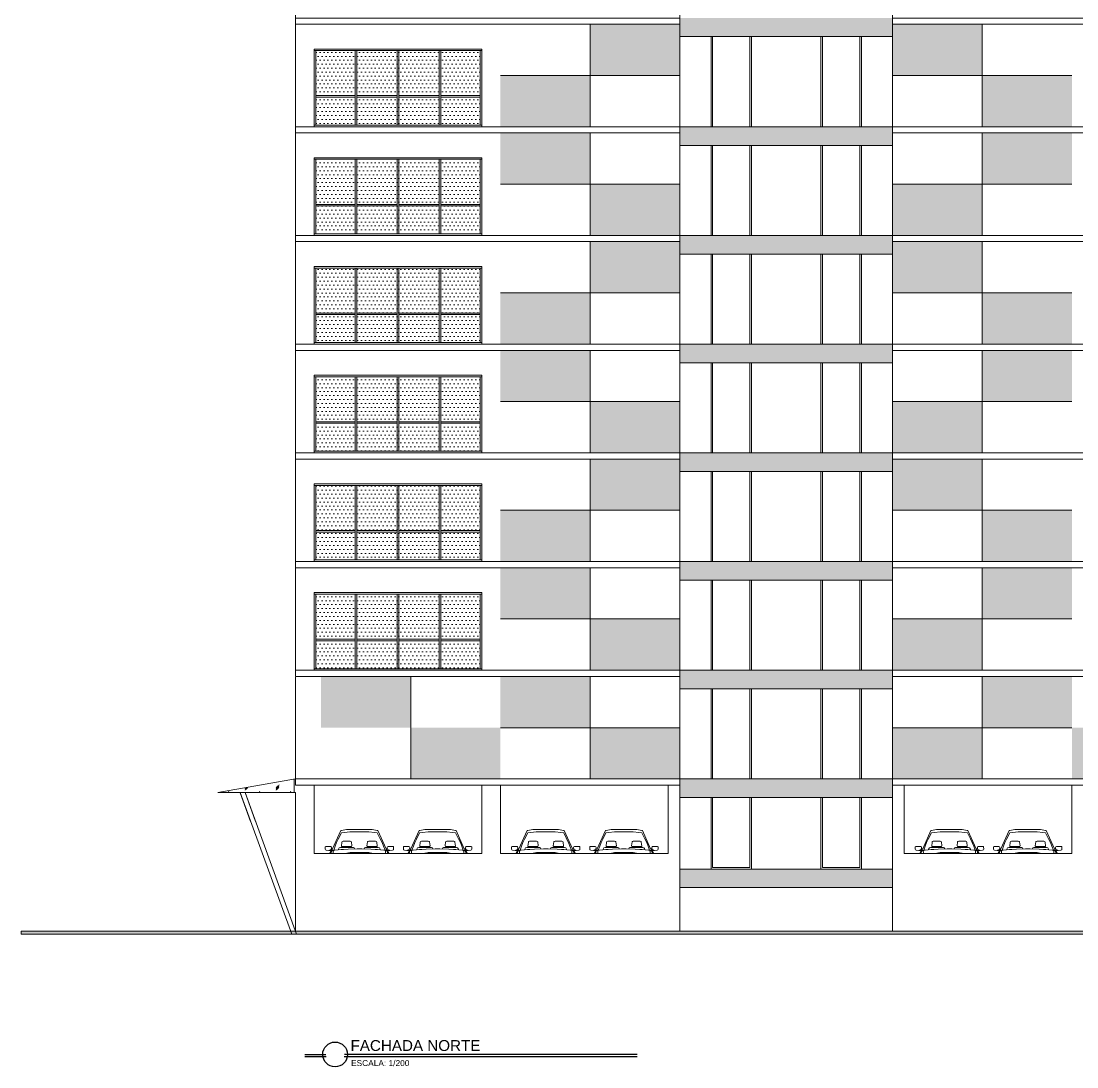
# Model space of a CAD drawing. Header units: millimetres. Extents: x -213 to 151, y -74 to 135.
# Drawn here: x 1.82 to 35.82, y -74.12 to -40.45 of the extents above; entities that cross this region are included whole.
import ezdxf

# ---------------------------------------------------------------- set-up
doc = ezdxf.new("R2010")
doc.units = ezdxf.units.MM
doc.header["$LTSCALE"] = 15
doc.styles.add('SANSSERIF', font='sas_____.pfb')
pattern_1 = [(0, (-573.06818, -21.00791), (0.0635, 0.127), [0, -0.127])]
pattern_2 = [(0, (-479.7075895, -24.9072854), (0, 0.006985), [0.00508, -0.001905]), (90, (-479.7075895, -24.9072854), (-0.006985, 4e-19), [0.00508, -0.001905])]
pattern_3 = [(0, (-479.7075895, -46.2072854), (0, 0.006985), [0.00508, -0.001905]), (90, (-479.7075895, -46.2072854), (-0.006985, 4e-19), [0.00508, -0.001905])]
pattern_4 = [(0, (-479.7075895, -53.2072854), (0, 0.006985), [0.00508, -0.001905]), (90, (-479.7075895, -53.2072854), (-0.006985, 4e-19), [0.00508, -0.001905])]
pattern_5 = [(0, (-479.7075895, -60.2072854), (0, 0.006985), [0.00508, -0.001905]), (90, (-479.7075895, -60.2072854), (-0.006985, 4e-19), [0.00508, -0.001905])]
pattern_6 = [(0, (-479.7075895, -63.7072854), (0, 0.006985), [0.00508, -0.001905]), (90, (-479.7075895, -63.7072854), (-0.006985, 4e-19), [0.00508, -0.001905])]
pattern_7 = [(0, (-485.4875895, -49.7072854), (0, 0.006985), [0.00508, -0.001905]), (90, (-485.4875895, -49.7072854), (-0.006985, 4e-19), [0.00508, -0.001905])]

# ---------------------------------------------------------------- blocks, each defined once
blk = doc.blocks.new('Carffs')
at = {"linetype": 'ByBlock', "lineweight": 9}
for p, q in [((297118, -78595), (297384, -78588)), ((297384, -78588), (297541, -78585)), ((297541, -78585), (297599, -78585)), ((297666, -78585), (297607, -78585)), ((297823, -78588), (297666, -78585)), ((298089, -78595), (297823, -78588)), ((296594, -79319), (296905, -78627)), ((296738, -79092), (296925, -78714)), ((296742, -79082), (296805, -78956)), ((296905, -78627), (296931, -78621)), ((296925, -78714), (297036, -78700)), ((296931, -78621), (297118, -78595)), ((297036, -78700), (297249, -78682)), ((297249, -78682), (297553, -78672)), ((297553, -78672), (297602, -78672)), ((297654, -78672), (297604, -78672)), ((297958, -78682), (297654, -78672)), ((298171, -78700), (297958, -78682)), ((298276, -78621), (298089, -78595)), ((298282, -78714), (298171, -78700)), ((298302, -78627), (298276, -78621)), ((298402, -78956), (298282, -78714)), ((298613, -79319), (298302, -78627)), ((298465, -79082), (298402, -78956)), ((296309, -79337), (296313, -79241)), ((296319, -79359), (296309, -79337)), ((296313, -79241), (296332, -79228)), ((296349, -79370), (296319, -79359)), ((296332, -79228), (296519, -79227)), ((296447, -79377), (296349, -79370)), ((296535, -79383), (296447, -79377)), ((296469, -79376), (296497, -79355)), ((296479, -79499), (296535, -79383)), ((296497, -79355), (296525, -79355)), ((296519, -79227), (296541, -79239)), ((296525, -79355), (296545, -79326)), ((296563, -79386), (296537, -79384)), ((296541, -79239), (296548, -79269)), ((296548, -79269), (296547, -79324)), ((296547, -79324), (296588, -79324)), ((296588, -79324), (296563, -79386)), ((296566, -79387), (296618, -79388)), ((296620, -79392), (296635, -79375)), ((296634, -79372), (296688, -79217)), ((296635, -79375), (296681, -79372)), ((296681, -79372), (296805, -79359)), ((296688, -79217), (296742, -79082)), ((296805, -79359), (296914, -79350)), ((296825, -79303), (296813, -79336)), ((296813, -79336), (296813, -79353)), ((296846, -79283), (296825, -79303)), ((296889, -79274), (296846, -79283)), ((297377, -79274), (296889, -79274)), ((296914, -79350), (297006, -79341)), ((296933, -79216), (296947, -79062)), ((296944, -79230), (296933, -79216)), ((297300, -79230), (296944, -79230)), ((296947, -79062), (296956, -79043)), ((296956, -79043), (296989, -79035)), ((296989, -79035), (297249, -79035)), ((297006, -79341), (297175, -79331)), ((297175, -79331), (297514, -79323)), ((297249, -79035), (297284, -79038)), ((297284, -79038), (297299, -79060)), ((297299, -79060), (297318, -79206)), ((297318, -79206), (297300, -79230)), ((297407, -79288), (297377, -79274)), ((297424, -79323), (297407, -79288)), ((297514, -79323), (297601, -79323)), ((297692, -79323), (297605, -79323)), ((298032, -79331), (297692, -79323)), ((297782, -79323), (297800, -79288)), ((297800, -79288), (297829, -79274)), ((297829, -79274), (298318, -79274)), ((297907, -79060), (297889, -79206)), ((297889, -79206), (297906, -79230)), ((297906, -79230), (298263, -79230)), ((297923, -79038), (297907, -79060)), ((297957, -79035), (297923, -79038)), ((298218, -79035), (297957, -79035)), ((298200, -79341), (298032, -79331)), ((298293, -79350), (298200, -79341)), ((298251, -79043), (298218, -79035)), ((298260, -79062), (298251, -79043)), ((298274, -79216), (298260, -79062)), ((298263, -79230), (298274, -79216)), ((298402, -79359), (298293, -79350)), ((298318, -79274), (298361, -79283)), ((298361, -79283), (298381, -79303)), ((298381, -79303), (298394, -79336)), ((298394, -79336), (298394, -79353)), ((298526, -79372), (298402, -79359)), ((298519, -79217), (298465, -79082)), ((298573, -79372), (298519, -79217)), ((298572, -79375), (298526, -79372)), ((298587, -79392), (298572, -79375)), ((298641, -79387), (298589, -79388)), ((298660, -79324), (298618, -79324)), ((298618, -79324), (298644, -79386)), ((298644, -79386), (298669, -79384)), ((298666, -79239), (298659, -79269)), ((298659, -79269), (298660, -79324)), ((298682, -79355), (298662, -79326)), ((298688, -79227), (298666, -79239)), ((298671, -79383), (298760, -79377)), ((298728, -79499), (298671, -79383)), ((298710, -79355), (298682, -79355)), ((298875, -79228), (298688, -79227)), ((298738, -79376), (298710, -79355)), ((298760, -79377), (298858, -79370)), ((298858, -79370), (298888, -79359)), ((298893, -79241), (298875, -79228)), ((298888, -79359), (298898, -79337)), ((298898, -79337), (298893, -79241)), ((296538, -79463), (296512, -79499)), ((296560, -79393), (296538, -79463)), ((296616, -79414), (296620, -79392)), ((296618, -79479), (296616, -79414)), ((296630, -79502), (296618, -79479)), ((297251, -79463), (297130, -79479)), ((297604, -79460), (297251, -79463)), ((297603, -79460), (297956, -79463)), ((297956, -79463), (298076, -79479)), ((298576, -79502), (298589, -79479)), ((298591, -79414), (298587, -79392)), ((298589, -79479), (298591, -79414)), ((298647, -79393), (298669, -79463)), ((298669, -79463), (298695, -79499))]:
    blk.add_line(p, q, dxfattribs=at)
at = {"linetype": 'Continuous', "lineweight": 13}
for points in [[(297131, -79479), (297127, -79499)], [(298076, -79479), (298080, -79499)]]:
    blk.add_lwpolyline(points, dxfattribs=at)
blk = doc.blocks.new('01')
at = {"color": 1, "lineweight": -3}
for p, q in [((759112, -50321), (759788, -50321)), ((759796, -50401), (759112, -50401)), ((769811, -50401), (760379, -50401)), ((769811, -50321), (760388, -50321))]:
    blk.add_line(p, q, dxfattribs=at)
blk.add_circle((760088, -50321), 400, dxfattribs=at)

msp = doc.modelspace()

# ---------------------------------------------------------------- hatches: boundary and pattern name
at = {"linetype": 'Continuous', "lineweight": 13}
h = msp.add_hatch(color=143, dxfattribs=at)
h.dxf.hatch_style = 1
h.paths.add_polyline_path([(23.037, -40.947), (29.877, -40.947), (29.877, -40.347), (23.037, -40.347)])
h = msp.add_hatch(dxfattribs=at)
h.set_pattern_fill('ANGLE', color=143, scale=0.001)
h.set_pattern_definition(pattern_2)
h.paths.add_polyline_path([(20.147, -43.847), (17.257, -43.847), (17.257, -42.197), (20.147, -42.197)])
h.paths.add_polyline_path([(23.037, -42.197), (20.147, -42.197), (20.147, -40.547), (23.037, -40.547)])
h = msp.add_hatch(dxfattribs=at)
h.set_pattern_fill('ANGLE', color=143, scale=0.001)
h.set_pattern_definition([(0, (-479.7075895, -32.2072854), (0, 0.006985), [0.00508, -0.001905]), (90, (-479.7075895, -32.2072854), (-0.006985, 4e-19), [0.00508, -0.001905])])
h.paths.add_polyline_path([(32.767, -43.847), (35.657, -43.847), (35.657, -42.197), (32.767, -42.197)])
h.paths.add_polyline_path([(29.877, -42.197), (32.767, -42.197), (32.767, -40.547), (29.877, -40.547)])
h = msp.add_hatch(dxfattribs=at)
h.set_pattern_fill('DOTS', color=153, scale=0.08)
h.set_pattern_definition(pattern_1)
h.paths.add_polyline_path([(12.582, -42.897), (11.307, -42.897), (11.307, -43.797), (12.582, -43.797)])
h.paths.add_polyline_path([(16.607, -42.897), (15.332, -42.897), (15.332, -43.797), (16.607, -43.797)])
h.paths.add_polyline_path([(15.282, -42.897), (13.982, -42.897), (13.982, -43.797), (15.282, -43.797)])
h.paths.add_polyline_path([(13.932, -42.897), (12.632, -42.897), (12.632, -43.797), (13.932, -43.797)])
h.paths.add_polyline_path([(15.282, -41.397), (13.982, -41.397), (13.982, -42.847), (15.282, -42.847)])
h.paths.add_polyline_path([(12.582, -41.397), (11.307, -41.397), (11.307, -42.847), (12.582, -42.847)])
h.paths.add_polyline_path([(13.932, -41.397), (12.632, -41.397), (12.632, -42.847), (13.932, -42.847)])
h.paths.add_polyline_path([(16.607, -41.397), (15.332, -41.397), (15.332, -42.847), (16.607, -42.847)])
h = msp.add_hatch(color=143, dxfattribs=at)
h.dxf.hatch_style = 1
h.paths.add_polyline_path([(23.037, -44.447), (29.877, -44.447), (29.877, -43.847), (23.037, -43.847)])
h = msp.add_hatch(dxfattribs=at)
h.set_pattern_fill('ANGLE', color=143, scale=0.001)
h.set_pattern_definition(pattern_2)
h.paths.add_polyline_path([(20.147, -44.047), (17.257, -44.047), (17.257, -45.697), (20.147, -45.697)])
h.paths.add_polyline_path([(23.037, -45.697), (20.147, -45.697), (20.147, -47.347), (23.037, -47.347)])
h = msp.add_hatch(dxfattribs=at)
h.set_pattern_fill('ANGLE', color=143, scale=0.001)
h.set_pattern_definition(pattern_3)
h.paths.add_polyline_path([(32.767, -44.047), (35.657, -44.047), (35.657, -45.697), (32.767, -45.697)])
h.paths.add_polyline_path([(29.877, -45.697), (32.767, -45.697), (32.767, -47.347), (29.877, -47.347)])
h = msp.add_hatch(dxfattribs=at)
h.set_pattern_fill('DOTS', color=153, scale=0.08)
h.set_pattern_definition(pattern_1)
h.paths.add_polyline_path([(12.582, -46.397), (11.307, -46.397), (11.307, -47.297), (12.582, -47.297)])
h.paths.add_polyline_path([(16.607, -46.397), (15.332, -46.397), (15.332, -47.297), (16.607, -47.297)])
h.paths.add_polyline_path([(15.282, -46.397), (13.982, -46.397), (13.982, -47.297), (15.282, -47.297)])
h.paths.add_polyline_path([(13.932, -46.397), (12.632, -46.397), (12.632, -47.297), (13.932, -47.297)])
h.paths.add_polyline_path([(15.282, -44.897), (13.982, -44.897), (13.982, -46.347), (15.282, -46.347)])
h.paths.add_polyline_path([(12.582, -44.897), (11.307, -44.897), (11.307, -46.347), (12.582, -46.347)])
h.paths.add_polyline_path([(13.932, -44.897), (12.632, -44.897), (12.632, -46.347), (13.932, -46.347)])
h.paths.add_polyline_path([(16.607, -44.897), (15.332, -44.897), (15.332, -46.347), (16.607, -46.347)])
h = msp.add_hatch(dxfattribs=at)
h.set_pattern_fill('ANGLE', color=143, scale=0.001)
h.set_pattern_definition(pattern_2)
h.paths.add_polyline_path([(20.147, -50.847), (17.257, -50.847), (17.257, -49.197), (20.147, -49.197)])
h.paths.add_polyline_path([(23.037, -49.197), (20.147, -49.197), (20.147, -47.547), (23.037, -47.547)])
h = msp.add_hatch(color=143, dxfattribs=at)
h.dxf.hatch_style = 1
h.paths.add_polyline_path([(23.037, -47.947), (29.877, -47.947), (29.877, -47.347), (23.037, -47.347)])
h = msp.add_hatch(dxfattribs=at)
h.set_pattern_fill('ANGLE', color=143, scale=0.001)
h.set_pattern_definition([(0, (-479.7075895, -39.2072854), (0, 0.006985), [0.00508, -0.001905]), (90, (-479.7075895, -39.2072854), (-0.006985, 4e-19), [0.00508, -0.001905])])
h.paths.add_polyline_path([(32.767, -50.847), (35.657, -50.847), (35.657, -49.197), (32.767, -49.197)])
h.paths.add_polyline_path([(29.877, -49.197), (32.767, -49.197), (32.767, -47.547), (29.877, -47.547)])
h = msp.add_hatch(dxfattribs=at)
h.set_pattern_fill('DOTS', color=153, scale=0.08)
h.set_pattern_definition(pattern_1)
h.paths.add_polyline_path([(12.582, -49.897), (11.307, -49.897), (11.307, -50.797), (12.582, -50.797)])
h.paths.add_polyline_path([(16.607, -49.897), (15.332, -49.897), (15.332, -50.797), (16.607, -50.797)])
h.paths.add_polyline_path([(15.282, -49.897), (13.982, -49.897), (13.982, -50.797), (15.282, -50.797)])
h.paths.add_polyline_path([(13.932, -49.897), (12.632, -49.897), (12.632, -50.797), (13.932, -50.797)])
h.paths.add_polyline_path([(15.282, -48.397), (13.982, -48.397), (13.982, -49.847), (15.282, -49.847)])
h.paths.add_polyline_path([(12.582, -48.397), (11.307, -48.397), (11.307, -49.847), (12.582, -49.847)])
h.paths.add_polyline_path([(13.932, -48.397), (12.632, -48.397), (12.632, -49.847), (13.932, -49.847)])
h.paths.add_polyline_path([(16.607, -48.397), (15.332, -48.397), (15.332, -49.847), (16.607, -49.847)])
h = msp.add_hatch(color=143, dxfattribs=at)
h.dxf.hatch_style = 1
h.paths.add_polyline_path([(23.037, -51.447), (29.877, -51.447), (29.877, -50.847), (23.037, -50.847)])
h = msp.add_hatch(dxfattribs=at)
h.set_pattern_fill('ANGLE', color=143, scale=0.001)
h.set_pattern_definition(pattern_4)
h.paths.add_polyline_path([(20.147, -51.047), (17.257, -51.047), (17.257, -52.697), (20.147, -52.697)])
h.paths.add_polyline_path([(23.037, -52.697), (20.147, -52.697), (20.147, -54.347), (23.037, -54.347)])
h = msp.add_hatch(dxfattribs=at)
h.set_pattern_fill('ANGLE', color=143, scale=0.001)
h.set_pattern_definition(pattern_4)
h.paths.add_polyline_path([(32.767, -51.047), (35.657, -51.047), (35.657, -52.697), (32.767, -52.697)])
h.paths.add_polyline_path([(29.877, -52.697), (32.767, -52.697), (32.767, -54.347), (29.877, -54.347)])
h = msp.add_hatch(dxfattribs=at)
h.set_pattern_fill('DOTS', color=153, scale=0.08)
h.set_pattern_definition(pattern_1)
h.paths.add_polyline_path([(12.582, -53.397), (11.307, -53.397), (11.307, -54.297), (12.582, -54.297)])
h.paths.add_polyline_path([(16.607, -53.397), (15.332, -53.397), (15.332, -54.297), (16.607, -54.297)])
h.paths.add_polyline_path([(15.282, -53.397), (13.982, -53.397), (13.982, -54.297), (15.282, -54.297)])
h.paths.add_polyline_path([(13.932, -53.397), (12.632, -53.397), (12.632, -54.297), (13.932, -54.297)])
h.paths.add_polyline_path([(15.282, -51.897), (13.982, -51.897), (13.982, -53.347), (15.282, -53.347)])
h.paths.add_polyline_path([(12.582, -51.897), (11.307, -51.897), (11.307, -53.347), (12.582, -53.347)])
h.paths.add_polyline_path([(13.932, -51.897), (12.632, -51.897), (12.632, -53.347), (13.932, -53.347)])
h.paths.add_polyline_path([(16.607, -51.897), (15.332, -51.897), (15.332, -53.347), (16.607, -53.347)])
h = msp.add_hatch(color=143, dxfattribs=at)
h.dxf.hatch_style = 1
h.paths.add_polyline_path([(23.037, -54.947), (29.877, -54.947), (29.877, -54.347), (23.037, -54.347)])
h = msp.add_hatch(dxfattribs=at)
h.set_pattern_fill('ANGLE', color=143, scale=0.001)
h.set_pattern_definition(pattern_3)
h.paths.add_polyline_path([(20.147, -57.847), (17.257, -57.847), (17.257, -56.197), (20.147, -56.197)])
h.paths.add_polyline_path([(23.037, -56.197), (20.147, -56.197), (20.147, -54.547), (23.037, -54.547)])
h = msp.add_hatch(dxfattribs=at)
h.set_pattern_fill('ANGLE', color=143, scale=0.001)
h.set_pattern_definition(pattern_3)
h.paths.add_polyline_path([(32.767, -57.847), (35.657, -57.847), (35.657, -56.197), (32.767, -56.197)])
h.paths.add_polyline_path([(29.877, -56.197), (32.767, -56.197), (32.767, -54.547), (29.877, -54.547)])
h = msp.add_hatch(dxfattribs=at)
h.set_pattern_fill('DOTS', color=153, scale=0.08)
h.set_pattern_definition(pattern_1)
h.paths.add_polyline_path([(12.582, -56.897), (11.307, -56.897), (11.307, -57.797), (12.582, -57.797)])
h.paths.add_polyline_path([(16.607, -56.897), (15.332, -56.897), (15.332, -57.797), (16.607, -57.797)])
h.paths.add_polyline_path([(15.282, -56.897), (13.982, -56.897), (13.982, -57.797), (15.282, -57.797)])
h.paths.add_polyline_path([(13.932, -56.897), (12.632, -56.897), (12.632, -57.797), (13.932, -57.797)])
h.paths.add_polyline_path([(15.282, -55.397), (13.982, -55.397), (13.982, -56.847), (15.282, -56.847)])
h.paths.add_polyline_path([(12.582, -55.397), (11.307, -55.397), (11.307, -56.847), (12.582, -56.847)])
h.paths.add_polyline_path([(13.932, -55.397), (12.632, -55.397), (12.632, -56.847), (13.932, -56.847)])
h.paths.add_polyline_path([(16.607, -55.397), (15.332, -55.397), (15.332, -56.847), (16.607, -56.847)])
h = msp.add_hatch(dxfattribs=at)
h.set_pattern_fill('ANGLE', color=143, scale=0.001)
h.set_pattern_definition(pattern_5)
h.paths.add_polyline_path([(20.147, -58.047), (17.257, -58.047), (17.257, -59.697), (20.147, -59.697)])
h.paths.add_polyline_path([(23.037, -59.697), (20.147, -59.697), (20.147, -61.347), (23.037, -61.347)])
h = msp.add_hatch(color=143, dxfattribs=at)
h.dxf.hatch_style = 1
h.paths.add_polyline_path([(23.037, -58.447), (29.877, -58.447), (29.877, -57.847), (23.037, -57.847)])
h = msp.add_hatch(dxfattribs=at)
h.set_pattern_fill('ANGLE', color=143, scale=0.001)
h.set_pattern_definition(pattern_5)
h.paths.add_polyline_path([(32.767, -58.047), (35.657, -58.047), (35.657, -59.697), (32.767, -59.697)])
h.paths.add_polyline_path([(29.877, -59.697), (32.767, -59.697), (32.767, -61.347), (29.877, -61.347)])
h = msp.add_hatch(dxfattribs=at)
h.set_pattern_fill('DOTS', color=153, scale=0.08)
h.set_pattern_definition(pattern_1)
h.paths.add_polyline_path([(12.582, -60.397), (11.307, -60.397), (11.307, -61.297), (12.582, -61.297)])
h.paths.add_polyline_path([(16.607, -60.397), (15.332, -60.397), (15.332, -61.297), (16.607, -61.297)])
h.paths.add_polyline_path([(15.282, -60.397), (13.982, -60.397), (13.982, -61.297), (15.282, -61.297)])
h.paths.add_polyline_path([(13.932, -60.397), (12.632, -60.397), (12.632, -61.297), (13.932, -61.297)])
h.paths.add_polyline_path([(15.282, -58.897), (13.982, -58.897), (13.982, -60.347), (15.282, -60.347)])
h.paths.add_polyline_path([(12.582, -58.897), (11.307, -58.897), (11.307, -60.347), (12.582, -60.347)])
h.paths.add_polyline_path([(13.932, -58.897), (12.632, -58.897), (12.632, -60.347), (13.932, -60.347)])
h.paths.add_polyline_path([(16.607, -58.897), (15.332, -58.897), (15.332, -60.347), (16.607, -60.347)])
h = msp.add_hatch(color=143, dxfattribs=at)
h.dxf.hatch_style = 1
h.paths.add_polyline_path([(23.037, -61.947), (29.877, -61.947), (29.877, -61.347), (23.037, -61.347)])
h = msp.add_hatch(color=143, dxfattribs=at)
h.dxf.hatch_style = 1
h.paths.add_polyline_path([(23.037, -61.947), (29.877, -61.947), (29.877, -61.347), (23.037, -61.347)])
h = msp.add_hatch(dxfattribs=at)
h.set_pattern_fill('ANGLE', color=143, scale=0.001)
h.set_pattern_definition(pattern_7)
h.paths.add_polyline_path([(14.367, -61.547), (11.477, -61.547), (11.477, -63.197), (14.367, -63.197)])
h.paths.add_polyline_path([(17.257, -63.197), (14.367, -63.197), (14.367, -64.847), (17.257, -64.847)])
h = msp.add_hatch(dxfattribs=at)
h.set_pattern_fill('ANGLE', color=143, scale=0.001)
h.set_pattern_definition(pattern_6)
h.paths.add_polyline_path([(20.147, -61.547), (17.257, -61.547), (17.257, -63.197), (20.147, -63.197)])
h.paths.add_polyline_path([(23.037, -63.197), (20.147, -63.197), (20.147, -64.847), (23.037, -64.847)])
h = msp.add_hatch(dxfattribs=at)
h.set_pattern_fill('ANGLE', color=143, scale=0.001)
h.set_pattern_definition(pattern_6)
h.paths.add_polyline_path([(32.767, -61.547), (35.657, -61.547), (35.657, -63.197), (32.767, -63.197)])
h.paths.add_polyline_path([(29.877, -63.197), (32.767, -63.197), (32.767, -64.847), (29.877, -64.847)])
h = msp.add_hatch(dxfattribs=at)
h.set_pattern_fill('ANGLE', color=143, scale=0.001)
h.set_pattern_definition(pattern_7)
h.paths.add_polyline_path([(38.547, -61.547), (41.437, -61.547), (41.437, -63.197), (38.547, -63.197)])
h.paths.add_polyline_path([(35.657, -63.197), (38.547, -63.197), (38.547, -64.847), (35.657, -64.847)])
h = msp.add_hatch(dxfattribs=at)
h.set_pattern_fill('ANSI31', color=4, scale=0.8, angle=45)
h.set_pattern_definition([(90, (-454.2076, 12.2927), (-2.54, 2e-16), [])])
h.paths.add_polyline_path([(10.657, -65.288), (10.657, -64.847), (8.157, -65.288)])
h = msp.add_hatch(dxfattribs=at)
h.set_pattern_fill('GLASS', color=4, scale=0.5, pattern_type=2)
h.set_pattern_definition([(60, (-454.2076, 12.3177), (-0.374989, 0.2165), [0.14, -0.36]), (60, (-454.1476, 12.3427), (-0.374989, 0.2165), [0.06, -0.44]), (60, (-454.2076, 12.3427), (-0.374989, 0.2165), [0.1, -0.4]), (60, (-454.1776, 12.3177), (-0.374989, 0.2165), [0.125, -0.375]), (60, (-454.2076, 12.2927), (-0.374989, 0.2165), [0.2, -0.3]), (60, (-454.2076, 12.3677), (-0.374989, 0.2165), [0.05, -0.45])])
h.paths.add_polyline_path([(10.657, -65.288), (10.657, -64.847), (8.157, -65.288)])
h = msp.add_hatch(color=143, dxfattribs=at)
h.dxf.hatch_style = 1
h.paths.add_polyline_path([(23.037, -65.447), (29.877, -65.447), (29.877, -64.847), (23.037, -64.847)])
h = msp.add_hatch(color=143, dxfattribs=at)
h.dxf.hatch_style = 1
h.paths.add_polyline_path([(23.037, -68.347), (29.877, -68.347), (29.877, -67.747), (23.037, -67.747)])
h = msp.add_hatch(color=256, dxfattribs=at)
h.dxf.hatch_style = 1
h.paths.add_polyline_path([(50.431, -69.747), (1.822, -69.747), (1.822, -69.847), (50.431, -69.847)])

# ---------------------------------------------------------------- linework, layer by layer
for p, q in [((10.657, -26.347), (10.657, -61.547)), ((10.657, -43.847), (10.657, -40.547)), ((29.877, -40.947), (23.037, -40.947)), ((11.257, -43.847), (11.257, -41.347)), ((11.257, -41.347), (16.657, -41.347)), ((11.257, -41.397), (16.657, -41.397)), ((11.307, -43.797), (11.307, -41.397)), ((12.582, -43.797), (12.582, -41.397)), ((12.632, -43.797), (12.632, -41.397)), ((13.932, -43.797), (13.932, -41.397)), ((13.982, -43.797), (13.982, -41.397)), ((15.282, -43.797), (15.282, -41.397)), ((15.332, -43.797), (15.332, -41.397)), ((16.607, -43.797), (16.607, -41.397)), ((16.657, -43.847), (16.657, -41.347)), ((11.307, -42.847), (12.582, -42.847)), ((11.307, -42.897), (12.582, -42.897)), ((12.632, -42.847), (13.932, -42.847)), ((12.632, -42.897), (13.932, -42.897)), ((13.982, -42.847), (15.282, -42.847)), ((13.982, -42.897), (15.282, -42.897)), ((15.332, -42.847), (16.607, -42.847)), ((15.332, -42.897), (16.607, -42.897)), ((11.257, -43.797), (16.657, -43.797)), ((29.877, -43.847), (23.037, -43.847)), ((10.657, -47.347), (10.657, -44.047)), ((29.877, -44.447), (23.037, -44.447)), ((11.257, -47.347), (11.257, -44.847)), ((11.257, -44.847), (16.657, -44.847)), ((16.657, -47.347), (16.657, -44.847)), ((11.257, -44.897), (16.657, -44.897)), ((11.307, -47.297), (11.307, -44.897)), ((12.582, -47.297), (12.582, -44.897)), ((12.632, -47.297), (12.632, -44.897)), ((13.932, -47.297), (13.932, -44.897)), ((13.982, -47.297), (13.982, -44.897)), ((15.282, -47.297), (15.282, -44.897)), ((15.332, -47.297), (15.332, -44.897)), ((16.607, -47.297), (16.607, -44.897)), ((11.307, -46.347), (12.582, -46.347)), ((11.307, -46.397), (12.582, -46.397)), ((12.632, -46.347), (13.932, -46.347)), ((12.632, -46.397), (13.932, -46.397)), ((13.982, -46.347), (15.282, -46.347)), ((13.982, -46.397), (15.282, -46.397)), ((15.332, -46.347), (16.607, -46.347)), ((15.332, -46.397), (16.607, -46.397)), ((10.657, -50.847), (10.657, -47.547)), ((11.257, -47.297), (16.657, -47.297)), ((29.877, -47.347), (23.037, -47.347)), ((29.877, -47.947), (23.037, -47.947)), ((11.257, -50.847), (11.257, -48.347)), ((11.257, -48.347), (16.657, -48.347)), ((11.257, -48.397), (16.657, -48.397)), ((11.307, -50.797), (11.307, -48.397)), ((12.582, -50.797), (12.582, -48.397)), ((12.632, -50.797), (12.632, -48.397)), ((13.932, -50.797), (13.932, -48.397)), ((13.982, -50.797), (13.982, -48.397)), ((15.282, -50.797), (15.282, -48.397)), ((15.332, -50.797), (15.332, -48.397)), ((16.607, -50.797), (16.607, -48.397)), ((16.657, -50.847), (16.657, -48.347)), ((11.307, -49.847), (12.582, -49.847)), ((11.307, -49.897), (12.582, -49.897)), ((12.632, -49.847), (13.932, -49.847)), ((12.632, -49.897), (13.932, -49.897)), ((13.982, -49.847), (15.282, -49.847)), ((13.982, -49.897), (15.282, -49.897)), ((15.332, -49.847), (16.607, -49.847)), ((15.332, -49.897), (16.607, -49.897)), ((11.257, -50.797), (16.657, -50.797)), ((29.877, -50.847), (23.037, -50.847)), ((10.657, -54.347), (10.657, -51.047)), ((29.877, -51.447), (23.037, -51.447)), ((11.257, -54.347), (11.257, -51.847)), ((11.257, -51.847), (16.657, -51.847)), ((11.257, -51.897), (16.657, -51.897)), ((11.307, -54.297), (11.307, -51.897)), ((12.582, -54.297), (12.582, -51.897)), ((12.632, -54.297), (12.632, -51.897)), ((13.932, -54.297), (13.932, -51.897)), ((13.982, -54.297), (13.982, -51.897)), ((15.282, -54.297), (15.282, -51.897)), ((15.332, -54.297), (15.332, -51.897)), ((16.607, -54.297), (16.607, -51.897)), ((16.657, -54.347), (16.657, -51.847)), ((11.307, -53.347), (12.582, -53.347)), ((12.632, -53.347), (13.932, -53.347)), ((13.982, -53.347), (15.282, -53.347)), ((15.332, -53.347), (16.607, -53.347)), ((11.307, -53.397), (12.582, -53.397)), ((12.632, -53.397), (13.932, -53.397)), ((13.982, -53.397), (15.282, -53.397)), ((15.332, -53.397), (16.607, -53.397)), ((11.257, -54.297), (16.657, -54.297)), ((29.877, -54.347), (23.037, -54.347)), ((10.657, -57.847), (10.657, -54.547)), ((29.877, -54.947), (23.037, -54.947)), ((11.257, -57.847), (11.257, -55.347)), ((11.257, -55.347), (16.657, -55.347)), ((11.257, -55.397), (16.657, -55.397)), ((11.307, -57.797), (11.307, -55.397)), ((12.582, -57.797), (12.582, -55.397)), ((12.632, -57.797), (12.632, -55.397)), ((13.932, -57.797), (13.932, -55.397)), ((13.982, -57.797), (13.982, -55.397)), ((15.282, -57.797), (15.282, -55.397)), ((15.332, -57.797), (15.332, -55.397)), ((16.607, -57.797), (16.607, -55.397)), ((16.657, -57.847), (16.657, -55.347)), ((11.307, -56.847), (12.582, -56.847)), ((11.307, -56.897), (12.582, -56.897)), ((12.632, -56.847), (13.932, -56.847)), ((12.632, -56.897), (13.932, -56.897)), ((13.982, -56.847), (15.282, -56.847)), ((13.982, -56.897), (15.282, -56.897)), ((15.332, -56.847), (16.607, -56.847)), ((15.332, -56.897), (16.607, -56.897)), ((10.657, -61.347), (10.657, -58.047)), ((11.257, -57.797), (16.657, -57.797)), ((29.877, -57.847), (23.037, -57.847)), ((29.877, -58.447), (23.037, -58.447)), ((11.257, -61.347), (11.257, -58.847)), ((11.257, -58.847), (16.657, -58.847)), ((11.257, -58.897), (16.657, -58.897)), ((11.307, -61.297), (11.307, -58.897)), ((12.582, -61.297), (12.582, -58.897)), ((12.632, -61.297), (12.632, -58.897)), ((13.932, -61.297), (13.932, -58.897)), ((13.982, -61.297), (13.982, -58.897)), ((15.282, -61.297), (15.282, -58.897)), ((15.332, -61.297), (15.332, -58.897)), ((16.607, -61.297), (16.607, -58.897)), ((16.657, -61.347), (16.657, -58.847)), ((11.307, -60.347), (12.582, -60.347)), ((11.307, -60.397), (12.582, -60.397)), ((12.632, -60.347), (13.932, -60.347)), ((12.632, -60.397), (13.932, -60.397)), ((13.982, -60.347), (15.282, -60.347)), ((13.982, -60.397), (15.282, -60.397)), ((15.332, -60.347), (16.607, -60.347)), ((15.332, -60.397), (16.607, -60.397)), ((11.257, -61.297), (16.657, -61.297)), ((29.877, -61.347), (23.037, -61.347)), ((29.877, -61.347), (23.037, -61.347)), ((10.657, -64.847), (10.657, -61.567)), ((10.657, -64.847), (10.657, -61.788)), ((29.877, -61.947), (23.037, -61.947)), ((29.877, -61.947), (23.037, -61.947)), ((11.257, -67.247), (11.257, -65.047)), ((16.657, -67.247), (16.657, -65.047)), ((17.257, -67.247), (17.257, -65.047)), ((22.657, -67.247), (22.657, -65.047)), ((30.257, -67.247), (30.257, -65.047)), ((35.657, -67.247), (35.657, -65.047)), ((8.875, -65.288), (10.534, -69.847)), ((8.875, -65.29), (9.213, -66.219)), ((9.034, -65.288), (9.374, -66.222)), ((9.034, -65.288), (10.694, -69.847)), ((10.657, -68.347), (10.657, -65.288)), ((10.657, -69.747), (10.657, -65.288)), ((16.657, -67.247), (11.257, -67.247)), ((22.657, -67.247), (17.257, -67.247)), ((35.657, -67.247), (30.257, -67.247))]:
    msp.add_line(p, q, dxfattribs=at)
at = {"color": 143, "linetype": 'Continuous', "lineweight": 13}
for p, q in [((29.877, -64.847), (23.037, -64.847)), ((29.877, -65.447), (23.037, -65.447)), ((29.877, -67.747), (23.037, -67.747)), ((29.877, -68.347), (23.037, -68.347))]:
    msp.add_line(p, q, dxfattribs=at)
at = {"linetype": 'Continuous', "lineweight": 13}
for points in [[(23.037, -36.847), (23.037, -61.547)], [(29.877, -61.547), (29.877, -36.847)], [(24.037, -40.947), (24.037, -43.847)], [(24.087, -40.947), (24.087, -43.847)], [(25.287, -43.847), (25.287, -40.947)], [(25.337, -43.847), (25.337, -40.947)], [(27.577, -40.947), (27.577, -43.847)], [(27.627, -40.947), (27.627, -43.847)], [(28.827, -43.847), (28.827, -40.947)], [(28.877, -43.847), (28.877, -40.947)], [(24.037, -44.447), (24.037, -47.347)], [(24.087, -44.447), (24.087, -47.347)], [(25.287, -47.347), (25.287, -44.447)], [(25.337, -47.347), (25.337, -44.447)], [(27.577, -44.447), (27.577, -47.347)], [(27.627, -44.447), (27.627, -47.347)], [(28.827, -47.347), (28.827, -44.447)], [(28.877, -47.347), (28.877, -44.447)], [(24.037, -47.947), (24.037, -50.847)], [(24.087, -47.947), (24.087, -50.847)], [(25.287, -50.847), (25.287, -47.947)], [(25.337, -50.847), (25.337, -47.947)], [(27.577, -47.947), (27.577, -50.847)], [(27.627, -47.947), (27.627, -50.847)], [(28.827, -50.847), (28.827, -47.947)], [(28.877, -50.847), (28.877, -47.947)], [(24.037, -51.447), (24.037, -54.347)], [(24.087, -51.447), (24.087, -54.347)], [(25.287, -54.347), (25.287, -51.447)], [(25.337, -54.347), (25.337, -51.447)], [(27.577, -51.447), (27.577, -54.347)], [(27.627, -51.447), (27.627, -54.347)], [(28.827, -54.347), (28.827, -51.447)], [(28.877, -54.347), (28.877, -51.447)], [(24.037, -54.947), (24.037, -57.847)], [(24.087, -54.947), (24.087, -57.847)], [(25.287, -57.847), (25.287, -54.947)], [(25.337, -57.847), (25.337, -54.947)], [(27.577, -54.947), (27.577, -57.847)], [(27.627, -54.947), (27.627, -57.847)], [(28.827, -57.847), (28.827, -54.947)], [(28.877, -57.847), (28.877, -54.947)], [(24.037, -58.447), (24.037, -61.347)], [(24.087, -58.447), (24.087, -61.347)], [(25.287, -61.347), (25.287, -58.447)], [(25.337, -61.347), (25.337, -58.447)], [(27.577, -58.447), (27.577, -61.347)], [(27.627, -58.447), (27.627, -61.347)], [(28.827, -61.347), (28.827, -58.447)], [(28.877, -61.347), (28.877, -58.447)], [(11.477, -61.347), (17.257, -61.347)], [(23.037, -61.347), (23.037, -69.747), (29.877, -69.747), (29.877, -61.347)], [(24.037, -61.947), (24.037, -64.847)], [(24.087, -61.947), (24.087, -64.847)], [(25.287, -64.847), (25.287, -61.947)], [(25.337, -64.847), (25.337, -61.947)], [(27.577, -61.947), (27.577, -64.847)], [(27.627, -61.947), (27.627, -64.847)], [(28.827, -64.847), (28.827, -61.947)], [(28.877, -64.847), (28.877, -61.947)], [(24.037, -65.447), (24.037, -67.747), (25.337, -67.747), (25.337, -65.447)], [(24.087, -65.447), (24.087, -67.697), (25.287, -67.697), (25.287, -65.447)], [(27.577, -65.447), (27.577, -67.747), (28.877, -67.747), (28.877, -65.447)], [(27.627, -65.447), (27.627, -67.697), (28.827, -67.697), (28.827, -65.447)], [(29.657, -69.747), (23.257, -69.747)]]:
    msp.add_lwpolyline(points, dxfattribs=at)
at = {"linetype": 'Continuous', "lineweight": 9}
for points in [[(10.657, -40.547), (23.037, -40.547), (23.037, -40.347), (10.657, -40.347)], [(42.257, -40.547), (29.877, -40.547), (29.877, -40.347), (42.257, -40.347)], [(10.657, -44.047), (23.037, -44.047), (23.037, -43.847), (10.657, -43.847)], [(42.257, -44.047), (29.877, -44.047), (29.877, -43.847), (42.257, -43.847)], [(10.657, -47.547), (23.037, -47.547), (23.037, -47.347), (10.657, -47.347)], [(42.257, -47.547), (29.877, -47.547), (29.877, -47.347), (42.257, -47.347)], [(10.657, -51.047), (23.037, -51.047), (23.037, -50.847), (10.657, -50.847)], [(42.257, -51.047), (29.877, -51.047), (29.877, -50.847), (42.257, -50.847)], [(10.657, -54.547), (23.037, -54.547), (23.037, -54.347), (10.657, -54.347)], [(42.257, -54.547), (29.877, -54.547), (29.877, -54.347), (42.257, -54.347)], [(10.657, -58.047), (23.037, -58.047), (23.037, -57.847), (10.657, -57.847)], [(42.257, -58.047), (29.877, -58.047), (29.877, -57.847), (42.257, -57.847)], [(10.657, -61.547), (23.037, -61.547), (23.037, -61.347), (10.657, -61.347)], [(42.257, -61.547), (29.877, -61.547), (29.877, -61.347), (42.257, -61.347)], [(42.257, -61.547), (29.877, -61.547), (29.877, -61.347), (42.257, -61.347)], [(42.257, -65.047), (29.877, -65.047), (29.877, -64.847), (42.257, -64.847)]]:
    msp.add_lwpolyline(points, dxfattribs=at)
at = {"color": 143, "linetype": 'Continuous', "lineweight": 13}
for points in [[(20.147, -43.847), (20.147, -40.547)], [(32.767, -43.847), (32.767, -40.547)], [(17.257, -42.197), (23.037, -42.197)], [(35.657, -42.197), (29.877, -42.197)], [(20.147, -44.047), (20.147, -47.347)], [(32.767, -44.047), (32.767, -47.347)], [(17.257, -45.697), (23.037, -45.697)], [(35.657, -45.697), (29.877, -45.697)], [(20.147, -50.847), (20.147, -47.547)], [(32.767, -50.847), (32.767, -47.547)], [(17.257, -49.197), (23.037, -49.197)], [(35.657, -49.197), (29.877, -49.197)], [(20.147, -51.047), (20.147, -54.347)], [(32.767, -51.047), (32.767, -54.347)], [(17.257, -52.697), (23.037, -52.697)], [(35.657, -52.697), (29.877, -52.697)], [(20.147, -57.847), (20.147, -54.547)], [(32.767, -57.847), (32.767, -54.547)], [(17.257, -56.197), (23.037, -56.197)], [(35.657, -56.197), (29.877, -56.197)], [(20.147, -58.047), (20.147, -61.347)], [(32.767, -58.047), (32.767, -61.347)], [(17.257, -59.697), (23.037, -59.697)], [(35.657, -59.697), (29.877, -59.697)], [(14.367, -61.547), (14.367, -64.847)], [(20.147, -61.547), (20.147, -64.847)], [(32.767, -61.547), (32.767, -64.847)], [(17.257, -63.197), (23.037, -63.197)], [(35.657, -63.197), (29.877, -63.197)]]:
    msp.add_lwpolyline(points, dxfattribs=at)
at = {"linetype": 'Continuous', "lineweight": 9}
for points in [[(23.037, -61.347), (10.657, -61.347), (10.657, -61.547), (23.037, -61.547)], [(23.037, -64.847), (10.657, -64.847), (10.657, -65.047), (23.037, -65.047)]]:
    msp.add_lwpolyline(points, close=True, dxfattribs=at)
at = {"color": 4, "linetype": 'Continuous', "lineweight": 13}
msp.add_lwpolyline([(10.657, -65.288), (8.157, -65.288), (10.657, -64.847)], dxfattribs=at)
at = {"color": 143, "linetype": 'Continuous', "lineweight": 13}
for points in [[(23.037, -65.447), (29.877, -65.447), (29.877, -64.847), (23.037, -64.847)], [(23.037, -68.347), (29.877, -68.347), (29.877, -67.747), (23.037, -67.747)]]:
    msp.add_lwpolyline(points, close=True, dxfattribs=at)
at = {"linetype": 'Continuous', "lineweight": 13}
msp.add_lwpolyline([(50.431, -69.747), (1.822, -69.747), (1.822, -69.847), (50.431, -69.847)], close=True, dxfattribs=at)

# ---------------------------------------------------------------- block references
for name, p, xscale, yscale, zscale in [('Carffs', (266.308, 0.493), -0.0008521210105234464, 0.0008521210105234464, 0.0008521210105234464), ('Carffs', (268.827, 0.493), -0.0008521210105234464, 0.0008521210105234464, 0.0008521210105234464), ('Carffs', (272.308, 0.493), -0.0008521210105234464, 0.0008521210105234464, 0.0008521210105234464), ('Carffs', (274.827, 0.493), -0.0008521210105234464, 0.0008521210105234464, 0.0008521210105234464), ('Carffs', (285.308, 0.493), -0.0008521210105234464, 0.0008521210105234464, 0.0008521210105234464), ('Carffs', (287.827, 0.493), -0.0008521210105234464, 0.0008521210105234464, 0.0008521210105234464), ('01', (-748.155, -23.397), 0.001, 0.001, 0.001)]:
    msp.add_blockref(name, p, dxfattribs=dict(at, xscale=xscale, yscale=yscale, zscale=zscale))

# ---------------------------------------------------------------- texts
at = {"color": 3, "lineweight": -3, "style": 'SANSSERIF'}
for s, height, p in [('FACHADA NORTE', 0.35, (12.429, -73.605)), ('ESCALA: 1/200', 0.192, (12.446, -74.092))]:
    msp.add_text(s, height=height, dxfattribs=at).set_placement(p)

doc.saveas('drawing.dxf')
